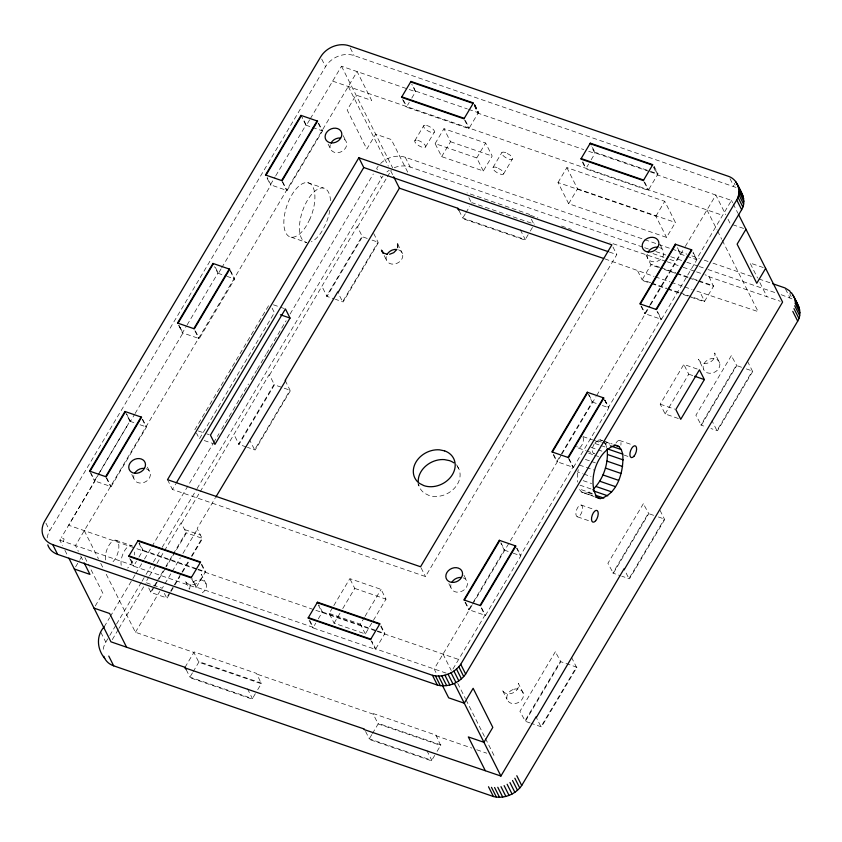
<?xml version="1.0" encoding="UTF-8"?>
<svg xmlns="http://www.w3.org/2000/svg" width="842" height="842" viewBox="0 0 842 842"><rect width="100%" height="100%" fill="white"/><g stroke="black" fill="none" stroke-linecap="round" stroke-linejoin="round"><path stroke-width="0.63" stroke-dasharray="4.21 3.16" d="M577.675 473.099L577.454 482.056M578.296 469.678L577.77 472.004L582.569 473.657M63.466 541.417L64.087 539.027L61.403 537.512L59.824 540.175L62.655 545.795M130.394 421.432L126.532 413.906L130.394 421.432L134.415 414.674M135.078 413.548L182.956 333L179.125 325.401M99.293 473.151L61.403 537.512M99.945 472.036L129.879 421.253L126.047 413.654M407.686 172.105L391.298 139.54L375.679 134.162L366.828 149.066L347.157 109.965L356.019 95.062L371.638 100.43L357.134 71.591L75.443 545.542L78.348 551.31M47.173 537.859A21.724 17.577 -26.7 0 1 49.741 530.734L325.538 66.697A21.724 17.577 -26.7 0 1 354.093 55.572L736.371 187.577L734.182 183.23M142.708 419.39L146.54 426.989L111.102 486.602L94.441 480.866L128.826 422.989M230.308 270.303L234.686 278.997L199.249 338.61L182.43 332.822L186.44 326.075M187.113 324.949L217.868 273.208L214.584 266.693M318.686 123.29L322.518 130.889L287.08 190.513L270.419 184.777L275.102 176.904M275.766 175.778L305.857 125.163L302.025 117.554M221.046 268.914L218.383 273.387L214.563 265.788M221.709 267.788L270.945 184.956L267.114 177.357M309.656 119.817L306.372 125.342L302.552 117.733M310.319 118.711L341.515 66.223L415.569 91.704L412.591 84.695M75.601 566.876L79.39 560.488M80.022 559.425L81.295 557.299M194.818 429.757L269.145 304.699M95.262 605.987L102.861 593.21L89.547 566.761M612.965 247.001L616.797 254.61L425.463 576.538L172.431 489.455L175.789 483.813M201.691 564.151L205.511 571.76L196.07 587.653L133.594 566.15L136.415 561.404M138.951 557.141L143.035 550.258L139.214 542.648M474.814 104.608L478.635 112.218L468.899 128.605L406.423 107.113L409.244 102.356M411.77 98.093L415.569 91.704L411.749 84.105M104.229 626.753L109.597 617.723M110.27 616.597L135.099 574.823M135.773 573.686L141.814 563.53M144.498 559.014L151.202 547.721M151.876 546.595L212.942 443.85M213.615 442.724L218.983 433.693M221.667 429.167L248.506 384.015M251.19 379.489L256.557 370.459M257.231 369.333L265.956 354.65M266.619 353.524L286.08 320.781M290.111 314.013L373.322 174.01M103.229 649.308A21.724 17.577 -26.7 0 1 105.797 642.172L109.155 636.531M109.818 635.405L115.859 625.238M116.533 624.111L141.361 582.338M142.035 581.212L145.382 575.56M146.055 574.433L150.75 566.529M153.433 562.014L161.496 548.468M162.159 547.342L196.386 489.76M197.06 488.623L381.594 178.136A21.724 17.577 -26.7 0 1 383.089 175.925M148.918 576.917L145.582 582.538L162.232 588.274L164.243 584.895M149.592 575.791L156.275 564.54M156.938 563.424L181.009 522.924L186.45 532.881L166.39 566.624M112.291 639.604L118.248 629.574M118.911 628.458L145.434 583.832M181.535 523.103L199.491 492.886M200.154 491.76L268.998 374.879L269.524 375.058L274.439 384.836L239.002 444.45L234.087 434.672M269.524 375.058L356.987 226.835L357.513 227.014L362.428 236.781L326.991 296.405L322.076 286.627M357.513 227.014L386.678 177.925M387.341 176.809L391.32 170.126M414.843 140.667L423.694 125.763M156.507 582.19L150.497 592.315L167.158 598.052L170.494 592.431M157.18 581.064L163.201 570.95M165.874 566.445L172.557 555.194M173.22 554.078L185.924 532.702L202.585 538.438L191.892 556.436M154.36 586.874L151.013 592.494L148.287 587.063M155.023 585.748L158.37 580.127M159.033 579.001L165.727 567.75M191.366 556.257L202.069 538.259L197.154 528.481L215.11 498.253M164.916 583.78L171.6 572.528M172.263 571.402L180.283 557.909M182.967 553.404L197.67 528.66L197.154 528.481M425.494 147.024L434.356 132.12M435.114 143.603L443.966 128.7L485.623 143.024L492.181 156.065L483.319 170.968L441.671 156.633L435.114 143.603L476.761 157.938L483.319 170.968M169.979 592.252L166.632 597.873L163.906 592.442M170.642 591.126L181.346 573.128M182.009 572.002L188.692 560.751M171.168 591.305L179.862 576.675M182.535 572.181L189.218 560.93M441.671 156.633L450.523 141.73L443.966 128.7M476.761 157.938L485.623 143.024M185.019 667.327L194.176 651.929L256.652 673.432L261.273 683.704L198.796 662.201L193.881 652.424L135.425 632.268L105.439 572.686M192.471 672.842L189.639 677.599L252.116 699.102L255.579 693.282M193.102 671.779L199.091 661.707L261.567 683.199L256.21 692.219M465.3 213.794L462.468 218.552L524.945 240.054L529.671 232.108M465.931 212.731L469.731 206.343M471.625 203.154L471.92 202.659L534.396 224.161M493.033 167.411L501.885 152.507M503.495 174.031L512.346 159.127M529.186 214.878L529.481 214.384L467.005 192.881M558.014 182.525L566.876 167.621L664.748 201.312L675.41 222.488L666.548 237.391L568.666 203.711L558.014 182.525L655.897 216.215L666.548 237.391M530.302 231.045L533.47 225.719M381.047 625.88L384.878 633.479L375.427 649.382L312.95 627.879L315.771 623.122M318.308 618.859L322.402 611.976L319.118 605.461M654.171 166.337L658.002 173.936L648.256 190.334L585.779 168.832L588.6 164.074M591.137 159.822L595.526 152.434L649.424 170.989M568.666 203.711L577.528 188.808L566.876 167.621M333.832 605.556L349.83 578.633L381.068 589.379L385.994 599.157L365.323 633.931L334.085 623.185L329.169 613.408L333.169 606.672M334.085 623.185L340.084 613.092M342.747 608.598L354.756 588.411L349.83 578.633M365.323 633.931L360.408 624.154L364.407 617.428M365.07 616.302L381.068 589.379M655.897 216.215L664.748 201.312M373.238 714.153L373.532 713.648L436.009 735.15L440.629 745.423L378.153 723.92L373.238 714.153L256.357 673.926M604.882 258.883L654.066 276.408M371.827 734.571L369.007 739.329L431.472 760.821L436.198 752.874M372.459 733.508L378.447 723.425L440.924 744.928L436.83 751.811M517.051 548.205L520.872 555.815L485.434 615.428L468.783 609.692L472.794 602.946M473.457 601.819L504.211 550.079L500.937 543.564M605.04 400.16L608.861 407.76L573.434 467.384L556.773 461.648L560.783 454.901M561.446 453.775L592.2 402.034L588.379 394.424M693.029 252.116L696.85 259.715L661.423 319.339L644.762 313.603L649.371 305.835M650.035 304.72L680.189 253.979L676.915 247.464M471.973 605.377L434.167 668.99L437.061 674.758M472.646 604.251L561.298 455.08M561.972 453.954L596.052 396.614M596.715 395.498L649.898 306.014M650.561 304.899L684.651 247.527M685.314 246.422L715.847 195.039L725.709 214.657M452.943 669.043L484.918 615.249L481.098 607.65M604.514 399.982L608.345 407.581L660.896 319.15L657.076 311.551M653.581 167.326L657.402 174.936L731.466 200.417L696.334 259.536L693.05 253.021M722.31 240.412L758.126 311.614L693.261 289.89M698.755 281.323L713.458 286.375L708.838 276.102L705.164 274.839M678.347 418.495L665.127 413.938L660.212 404.171L683.83 364.418L698.25 369.385M665.127 413.938L688.745 374.195L683.83 364.418M135.425 632.268L159.748 591.41M378.174 166.148L376.669 168.358L377.763 170.537M380.647 163.443C386.994 157.317 396.719 154.454 405.234 157.244L643.498 239.244M592.305 493.465L579.096 488.918L581.454 491.949L584.558 493.254L588.2 492.738L591.137 491.012M602.598 440.692L600.199 439.871L596.557 440.387L601.367 442.039M650.645 171.41L658.002 173.936M415.864 91.21L467.321 108.913M468.541 109.334L478.34 112.712L474.414 104.892M649.129 171.484L595.231 152.939L590.852 144.245M650.35 171.905L657.707 174.431L653.876 166.832M474.225 105.608L478.046 113.207L583.738 149.581M588.716 151.286L594.926 153.433L591.105 145.824M332.653 81.127L722.604 215.32M732.75 224.709L743.57 228.435M450.523 141.73L492.181 156.065M577.528 188.808L675.41 222.488M763.231 267.535L750.022 262.988L757.558 277.986M644.74 239.665L657.149 243.938M658.391 244.369L670.8 248.643M672.042 249.064L686.925 254.189M691.892 255.894L699.334 258.462M704.301 260.167L708.027 261.452M712.985 263.157L751.464 276.397M758.905 278.955L770.072 282.807M305.857 125.163L311.182 126.995M312.382 127.405L322.518 130.889M680.189 253.979L685.514 255.821M686.714 256.231L696.85 259.715M394.235 167.684A21.724 17.577 -26.7 0 1 410.149 167.021L643.446 247.306M644.688 247.737L648.414 249.022M655.855 251.579L665.79 255M670.748 256.705L685.641 261.83M686.883 262.262L698.05 266.104M699.292 266.525L706.733 269.093M707.975 269.514L776.229 293.005M781.197 294.711L792.417 299.026L789.691 293.595M653.024 253.61L665.117 257.768M669.843 259.399L676.284 261.62M665.959 261.346L610.008 242.696M667.19 261.767L681.883 266.83M683.115 267.251L695.366 271.471M696.587 271.892L703.933 274.418M530.428 215.31L537.891 217.878M561.509 226.003L571.455 229.424M708.543 276.597L780.197 301.257M659.854 267.335L651.276 264.377L641.825 280.281L650.403 283.228M661.075 267.756L675.779 272.808M677 273.229L688.03 277.029M692.924 278.713L697.829 280.397M699.049 280.818L713.753 285.88L704.301 301.783L689.609 296.721M658.328 267.409L650.982 264.883L644.646 252.158M664.454 269.514L675.484 273.313M676.705 273.734L687.735 277.523M688.956 277.944L697.534 280.902M609.355 252.042L616.797 254.61M655.287 276.829L669.99 281.881M671.211 282.302L683.462 286.522M684.683 286.943L692.04 289.469M650.698 282.733L642.12 279.786L637.205 270.008M651.929 283.154L666.622 288.217M667.853 288.638L678.873 292.427M680.104 292.848L704.596 301.278L699.681 291.511M651.634 283.649L666.327 288.711M667.559 289.132L678.578 292.921M683.483 294.616L688.377 296.3M307.677 182.661L323.296 188.04M367.228 238.444L361.902 236.602L326.475 296.226L334.2 298.878M372.038 240.096L378.563 242.338L343.136 301.952L335.4 299.299M741.57 367.259L736.245 365.428L700.807 425.042L706.133 426.883M746.37 368.922L752.906 371.164L717.468 430.778L710.943 428.536M291.09 237.149L306.709 242.528A28.544 13.167 -71 0 1 307.056 200.975A28.544 13.167 -71 0 1 330.506 201.028M688.745 374.195L693.555 375.848M660.212 404.171L674.631 409.128M217.868 273.208L225.593 275.86M226.793 276.281L234.686 278.997M592.2 402.034L597.525 403.865M602.335 405.518L608.861 407.76M273.418 304.804L284.238 308.53M619.375 440.398L632.584 444.944M603.798 441.103L612.208 443.997M605.703 441.997L611.713 444.06M602.567 442.45L609.776 444.934M603.304 441.166L605.661 444.208L608.071 445.029M583.022 436.598L592.642 439.913M593.842 440.324L597.441 441.566M595.041 443.513L599.841 445.165M601.041 445.576L605.851 447.228M624.311 455.154L627.911 456.396M591.095 447.439L597.104 449.502M598.304 449.923L601.914 451.154M578.349 448.049L585.558 450.533M586.758 450.944L593.968 453.428M588.611 453.133L593.41 454.796M594.61 455.206L599.42 456.859M585.422 459.427L590.221 461.079M591.431 461.49L596.231 463.142M579.349 465.037L593.768 470.004M583.78 474.067L590.979 476.551M583.19 480.656L591.6 483.55M580.033 485.181L592.052 489.318M588.2 492.738L593 494.391M653.581 515.315L648.256 513.473L612.818 573.097L620.554 575.749M658.381 516.967L664.917 519.209L629.479 578.822L621.754 576.17M581.454 491.949L593.463 496.085M584.558 493.254L594.168 496.559M580.991 504.979L594.199 509.526M577.507 516.841L590.726 521.387M246.211 446.934L238.486 444.271L273.913 384.657L290.574 390.383L255.147 450.007L247.411 447.344M198.417 430.999L205.627 433.472M206.837 433.893L209.237 434.714M204.217 440.534L215.026 444.25M129.879 421.253L135.204 423.084M140.004 424.747L146.54 426.989M504.211 550.079L511.936 552.741M513.146 553.152L520.872 555.815M184.808 529.618L200.428 534.996M354.756 588.411L385.994 599.157M329.169 613.408L360.408 624.154M115.607 540.175L131.226 545.542M143.035 550.258L196.944 568.803M198.165 569.224L205.511 571.76M322.402 611.976L376.3 630.532M377.521 630.953L384.878 633.479M196.649 569.297L68.655 525.261L94.967 481.045L91.136 473.446M197.87 569.729L314.645 609.913M315.887 610.334L376.006 631.026M377.227 631.447L458.637 659.465M59.824 540.175L133.889 565.656L130.605 559.141M446.176 673.126L375.721 648.877L371.901 641.278M530.155 722.973L524.829 721.141L560.267 661.528L576.928 667.253L541.49 726.878L531.355 723.383M435.714 735.645L471.773 748.054M476.751 749.769L486.697 753.19M600.199 439.871L602.272 440.734M604.577 399.876L608.629 407.139M730.003 178.651L733.835 186.261M785.512 289.017L789.88 297.7M731.466 200.417L732.624 202.722M733.203 203.88L737.845 213.11M728.035 219.267L730.351 223.888M759.884 282.596L766.978 296.71M706.985 209.953L717.005 229.866M717.594 231.034L721.72 239.233M747.464 361.207L752.38 370.985L716.952 430.599L712.037 420.821M644.719 182.23L648.551 189.839M677.431 247.643L680.715 254.168M643.888 181.64L648.256 190.334M660.254 244.79L663.538 251.305M719.584 362.755A8.683 7.031 -26.7 0 0 705.533 361.671A8.683 7.031 -26.7 0 0 709.406 373.259A8.683 7.031 -26.7 0 0 719.584 362.755L714.669 352.977C717.216 361.723 702.217 367.996 698.513 359.26L703.428 369.038M582.79 161.822L586.074 168.337M582.496 162.317L585.779 168.832M657.591 311.729L661.423 319.339M641.457 306.172L645.277 313.782M640.93 305.993L644.762 313.603M531.365 219.225L534.102 224.656M465.363 120.511L469.194 128.11M520.324 229.782L525.24 239.56L462.763 218.057L458.943 210.458M464.521 119.922L468.899 128.605M660.023 510.347L664.391 519.03L628.963 578.643L624.038 568.876M588.895 394.603L592.726 402.213M468.889 197.723L471.078 202.069M403.434 100.093L406.718 106.608M402.592 99.503L406.423 107.113M569.055 458.69L573.434 467.384M568.539 458.511L572.907 467.205L520.345 555.636L516.525 548.026M350.272 47.973L354.093 55.572M405.234 157.244L410.149 167.021M553.468 454.227L557.288 461.826M553.489 455.133L556.773 461.648M341.515 66.223L392.646 167.895M348.272 86.494L388.341 166.169M390.699 170.852L393.056 175.536M321.718 59.087L325.538 66.697M380.5 175.967L381.594 178.136M343.189 135.667L346.472 142.193M397.603 243.864L402.518 253.631M318.171 123.111L321.991 130.71M373.68 233.476L378.047 242.159L342.61 301.773L337.695 292.006M328.127 144.129L330.317 148.476M384.184 255.579L386.362 259.925M571.486 657.307L576.402 667.074L540.974 726.699L536.049 716.921M500.906 542.658L504.726 550.258M456.627 464.731L459.364 470.162M282.712 181.819L287.08 190.513M282.196 181.64L286.564 190.334M267.146 178.262L270.419 184.777M481.613 607.829L485.434 615.428M417.885 483.718L418.979 485.887M463.9 575.16L467.184 581.675M523.229 693.124L518.314 683.346C520.861 692.103 505.863 698.365 502.158 689.64L507.073 699.418M465.479 602.272L469.299 609.871M464.952 602.093L468.783 609.692M448.839 583.622L451.028 587.969M421.095 567.845L425.463 576.538M272.113 308.13L274.408 312.687L199.407 438.882L196.544 433.177M443.018 654.087L451.27 670.495M457.753 683.378L465.416 698.607M466.005 699.776L484.855 737.276M485.445 738.445L494.159 755.758M230.34 271.208L234.16 278.818M285.143 380.437L290.058 390.204L254.621 449.828L249.706 440.05M380.752 626.374L384.583 633.973M426.852 750.548L431.778 760.326L369.301 738.823L364.923 730.14M371.059 640.688L375.427 649.382M195.428 331.011L199.249 338.61M194.902 330.832L198.733 338.431M178.609 325.223L182.43 332.822M318.276 604.872L322.107 612.481M309.972 620.859L313.245 627.385L196.365 587.158L191.997 578.465M309.13 620.27L312.95 627.879M142.193 419.211L146.013 426.81M167.516 479.687L172.431 489.455M201.396 564.645L205.216 572.255M147.382 467.131L150.118 472.562M206.164 584.011L201.249 574.233C203.796 582.98 188.797 589.253 185.093 580.527L189.461 589.211M247.495 688.83L252.411 698.607L189.934 677.105L186.114 669.495M191.692 578.97L196.07 587.653M131.773 474.509L133.962 478.856M106.734 477.919L111.102 486.602M106.208 477.74L110.586 486.423M138.919 543.153L142.74 550.752M90.073 472.183L94.441 480.866M129.763 558.551L133.594 566.15M84.274 530.628L98.388 558.667M100.735 563.34L103.092 568.013M84.926 557.551L88.978 565.603M80.664 555.931L83.569 561.698M64.918 550.289L67.739 555.909M45.921 523.124L49.741 530.734M100.882 632.405L105.797 642.172M179.083 325.475L182.756 333.337M474.583 104.587L478.046 113.207M605.661 444.208L606.756 447.618M344.273 139.267A8.683 7.031 -26.7 0 1 340.621 152.023A8.683 7.031 -26.7 0 1 330.285 144.708M146.171 468.752A8.683 7.031 -26.7 0 1 149.655 477.603A8.683 7.031 -26.7 0 1 139.235 482.992A8.683 7.031 -26.7 0 1 133.931 475.088M463.237 577.865A8.683 7.031 -26.7 0 1 466.721 586.716A8.683 7.031 -26.7 0 1 456.301 592.105A8.683 7.031 -26.7 0 1 450.996 584.201M386.931 171.957A21.724 17.577 -26.7 0 1 389.193 170.284M398.571 249.821A8.683 7.031 -26.7 0 1 402.066 258.673A8.683 7.031 -26.7 0 1 391.635 264.062A8.683 7.031 -26.7 0 1 386.331 256.157M189.713 588.463A8.683 7.031 -26.7 0 1 202.227 580.201A8.683 7.031 -26.7 0 1 202.333 592.8M594.884 443.06A6.21 2.863 -71 0 1 599.083 444.818M594.778 453.312A6.21 2.863 -71 0 1 592.347 450.838A6.21 2.863 -71 0 1 594.063 444.239M583.043 437.156A6.21 2.863 -71 0 1 581.327 445.997A6.21 2.863 -71 0 1 576.812 446.081M615.997 443.071A6.21 2.863 -71 0 1 619.733 440.492A6.21 2.863 -71 0 1 620.88 445.113M105.576 559.951A12.409 5.726 -71 0 1 111.07 542.511A12.409 5.726 -71 0 1 118.869 545.784A12.409 5.726 -71 0 1 112.018 562.645M134.499 552.068A12.409 5.726 -71 0 1 134.246 554.994M132.447 561.13A12.409 5.726 -71 0 1 127.637 568.024M121.195 565.319A12.409 5.726 -71 0 1 124.469 550.889A12.409 5.726 -71 0 1 132.604 546.121M329.832 210.332A28.544 13.167 -71 0 1 325.538 224.435L322.233 230.782A28.544 13.167 -71 0 1 311.361 241.78M659.591 247.495A8.683 7.031 -26.7 0 1 663.075 256.336A8.683 7.031 -26.7 0 1 652.655 261.736A8.683 7.031 -26.7 0 1 647.351 253.821M457.227 466.1A21.724 17.577 -26.7 0 1 454.091 488.581A21.724 17.577 -26.7 0 1 428.831 495.412L424.473 493.202A21.724 17.577 -26.7 0 1 418.421 483.634M309.919 219.057L306.614 225.414A28.544 13.167 -71 0 1 283.859 223.761A28.544 13.167 -71 0 1 305.267 182.703A28.544 13.167 -71 0 1 309.919 219.057M555.341 651.75L519.914 711.364L525.355 721.32L560.783 661.707L555.341 651.75M643.341 503.705L607.903 563.319L613.344 573.276L648.772 513.662L643.341 503.705M731.33 355.65L695.892 415.274L701.333 425.231L736.761 365.607L731.33 355.65M512.925 689.577L510.905 690.619A8.683 7.031 -26.7 0 0 510.399 702.975A8.683 7.031 -26.7 0 0 523.419 696.25A8.683 7.031 -26.7 0 0 512.925 689.577M425 125.226L424.189 125.374A6.21 2.263 30.7 0 0 426.505 129.984A6.21 2.263 30.7 0 0 433.862 132.51A6.21 2.263 30.7 0 0 431.546 127.9L430.209 127.016A6.21 2.263 30.7 0 0 425 125.226M416.148 140.13L415.327 140.277A6.21 2.263 30.7 0 0 417.643 144.887A6.21 2.263 30.7 0 0 425.01 147.413A6.21 2.263 30.7 0 0 422.695 142.814L421.347 141.919A6.21 2.263 30.7 0 0 416.148 140.13M505.853 152.697L504.526 152.276A6.21 2.263 30.7 0 0 502.842 155.307A6.21 2.263 30.7 0 0 511.199 159.538A6.21 2.263 30.7 0 0 509.978 155.033L505.853 152.697M497.001 167.6L495.664 167.179A6.21 2.263 30.7 0 0 493.98 170.21A6.21 2.263 30.7 0 0 502.348 174.441A6.21 2.263 30.7 0 0 501.127 169.937L497.001 167.6M580.064 515.346A6.21 2.863 -71 0 0 581.675 505.263A6.21 2.863 -71 0 0 576.002 512.115A6.21 2.863 -71 0 0 580.064 515.346"/><path stroke-width="1.26" d="M592.905 489.655C603.493 479.235 608.703 463.458 607.124 448.765L622.743 454.133C624.017 470.531 617.965 494.054 600.178 498.632L595.368 496.98M52.709 544.616L432.451 675.295C442.966 677.957 454.617 673.095 460.742 664.285L736.729 199.922C741.549 191.671 738.108 179.883 728.909 176.483L349.177 45.794A21.724 17.577 -26.7 0 0 320.623 56.919L44.826 520.956A21.724 17.577 -26.7 0 0 52.709 544.616L57.635 554.394L437.366 685.072C447.881 687.735 459.532 682.873 465.658 674.053L741.644 209.7C747.57 199.922 740.002 189.882 735.571 181.43M103.829 656.307A21.724 17.577 -26.7 0 0 113.681 665.833L493.423 796.521C503.926 799.184 515.588 794.311 521.714 785.502L797.7 321.139C803.626 311.372 796.048 301.331 791.617 292.879M397.635 247.622L397.603 243.864M90.041 471.278L125.479 411.654M178.041 323.223L213.468 263.609M266.03 175.178L301.457 115.564M105.66 476.646L141.098 417.032M281.649 180.556L317.076 120.943M193.818 328.654L229.245 269.04M358.85 157.759L167.516 479.687L420.547 566.761L611.881 244.833L358.85 157.759L363.765 167.526L608.113 251.621M176.462 482.677L363.765 167.526M104.229 626.753C95.883 635.921 97.062 649.15 104.724 658.423M290.027 318.065L215.026 444.25L210.437 435.135L285.438 308.94L290.027 318.065L280.407 314.761M215.773 497.138L285.659 380.616L285.143 380.437L337.695 292.006L338.221 292.185L399.403 188.166L393.646 176.715M68.876 558.162L110.965 641.836L185.019 667.327L184.724 667.822L364.375 729.056L364.081 729.551L500.916 776.04L536.049 716.921L536.575 717.1L624.038 568.876L624.564 569.055L782.597 302.089L738.434 214.257M399.403 188.166L457.848 208.279L457.553 208.774L603.63 258.452M464.384 600.093L499.811 540.48M552.373 452.049L587.8 392.435M640.362 304.004L675.789 244.39M480.003 605.472L515.43 545.858M567.992 457.427L603.419 397.813M655.981 309.382L691.408 249.758M745.97 229.256L737.118 244.159L756.779 283.27L765.641 268.366M704.365 379.574L680.746 419.316L675.831 409.538L699.449 369.796L704.365 379.574L694.755 376.269M396.814 249.516L393.772 252.653L389.593 254.284M387.415 254.368L383.647 253.074L381.447 250.148L383.089 253.41M410.654 81.927L473.13 103.429M590.01 143.656L652.487 165.158M401.802 96.83L464.268 118.333M581.159 158.559L643.635 180.062M772.556 283.659L784.965 287.932L789.733 290.911L790.827 293.079M614.113 444.892L618.923 446.544L621.28 449.575L622.743 454.133M610.471 445.86L621.28 449.575M607.577 454.533L623.196 459.911M606.987 461.121L622.606 466.5M605.409 468.078L621.028 473.457M602.946 474.941L618.565 480.319M599.757 481.224L615.376 486.602M596.062 486.508L611.681 491.886M593.326 490.854L607.745 495.812M595.41 495.222L603.819 498.117M137.825 540.974L200.301 562.477M317.181 602.704L379.658 624.206M128.973 555.878L191.45 577.38M308.33 617.607L370.806 639.11M74.328 569.013L89.947 574.381L84.147 562.845M93.999 608.113L109.618 613.492L126.563 647.172M618.923 446.544L615.818 445.239C597.115 450.123 586.758 481.466 597.073 497.327L600.178 498.632M795.28 301.341L796.532 302.657M737.055 183.672L743.044 195.912M793.111 295.121L799.1 307.362M738.76 188.766L743.675 198.544M794.806 300.215L799.732 309.993M738.929 191.523L743.844 201.301M794.985 302.973L799.9 312.75M738.644 194.344L743.56 204.111M794.701 305.783L799.616 315.561M737.908 197.154L742.823 206.932M793.953 308.604L798.879 318.381M736.729 199.922L741.644 209.7M792.785 311.372L797.7 321.139M457.848 208.279L458.943 210.458M460.742 664.285L465.658 674.053M516.799 775.724L521.714 785.502M458.795 666.78L463.71 676.558M514.841 778.229L519.767 788.007M456.501 669.064L461.416 678.841M512.546 780.513L517.472 790.28M453.912 671.085L458.827 680.862M509.957 782.534L514.883 792.311M451.08 672.8L455.996 682.578M507.126 784.249L512.052 794.027M454.427 683.599L500.916 776.04M448.06 674.189L452.975 683.967M504.116 785.628L509.031 795.406M444.923 675.2L449.838 684.978M500.979 786.649L505.895 796.427M441.724 675.831L446.649 685.609M497.78 787.27L502.695 797.048M438.545 676.052L443.46 685.83M494.591 787.502L499.506 797.279M442.282 685.146L448.67 697.829L464.289 703.207L473.141 688.303L492.812 727.404L483.95 742.307L468.331 736.939L485.297 770.662M435.43 675.873L440.345 685.651M491.475 787.323L496.391 797.1M432.451 675.295L437.366 685.072M488.497 786.744L493.423 796.521M185.019 667.327L186.114 669.495M108.765 656.065L113.681 665.833M57.635 554.394A21.724 17.577 -26.7 0 1 47.773 544.858M331.106 142.824A8.683 7.031 -26.7 0 1 340.494 137.962M134.752 473.204A8.683 7.031 -26.7 0 1 144.14 468.341M451.817 582.317A8.683 7.031 -26.7 0 1 461.205 577.454M387.152 254.273A8.683 7.031 -26.7 0 1 396.55 249.411M648.172 251.937A8.683 7.031 -26.7 0 1 657.56 247.085M418.221 481.287A21.724 17.577 -26.7 0 1 444.439 459.606L449.502 460.637A21.724 17.577 -26.7 0 1 453.87 462.858M124.953 411.475L89.526 471.099L106.187 476.825L141.614 417.211L124.953 411.475M212.952 263.43L177.515 323.044L194.334 328.833L229.761 269.219L212.952 263.43M300.941 115.386L265.504 174.999L282.165 180.735L317.602 121.122L300.941 115.386M138.12 540.48L128.679 556.373L191.155 577.875L200.596 561.982L138.12 540.48M410.949 81.432L401.497 97.335L463.974 118.827L473.425 102.934L410.949 81.432M317.487 602.209L308.035 618.102L370.512 639.604L379.952 623.701L317.487 602.209M590.305 143.161L580.864 159.054L643.341 180.556L652.782 164.664L590.305 143.161M499.295 540.301L463.858 599.914L480.519 605.651L515.957 546.037L499.295 540.301M587.284 392.256L551.847 451.87L568.508 457.606L603.946 397.992L587.284 392.256M675.273 244.212L639.846 303.825L656.497 309.561L691.935 249.937L675.273 244.212M444.587 450.859L439.513 449.828A21.724 17.577 -26.7 0 0 416.032 461.984A21.724 17.577 -26.7 0 0 419.548 483.424L423.915 485.634A21.724 17.577 -26.7 0 0 452.47 474.52A21.724 17.577 -26.7 0 0 444.587 450.859M648.435 252.042A8.683 7.031 -26.7 0 0 658.612 241.528A8.683 7.031 -26.7 0 0 644.572 240.454A8.683 7.031 -26.7 0 0 648.435 252.042M331.369 142.93A8.683 7.031 -26.7 0 0 341.547 132.415A8.683 7.031 -26.7 0 0 327.506 131.331A8.683 7.031 -26.7 0 0 331.369 142.93M452.08 582.411A8.683 7.031 -26.7 0 0 462.269 571.897A8.683 7.031 -26.7 0 0 448.218 570.823A8.683 7.031 -26.7 0 0 452.08 582.411M135.015 473.299A8.683 7.031 -26.7 0 0 145.192 462.784A8.683 7.031 -26.7 0 0 131.152 461.711A8.683 7.031 -26.7 0 0 135.015 473.299M634.068 456.132A6.21 2.863 -71 0 0 635.678 446.06A6.21 2.863 -71 0 0 630.005 452.912A6.21 2.863 -71 0 0 634.068 456.132M595.683 520.714A6.21 2.863 -71 0 0 597.294 510.641A6.21 2.863 -71 0 0 591.621 517.493A6.21 2.863 -71 0 0 595.683 520.714"/></g></svg>
